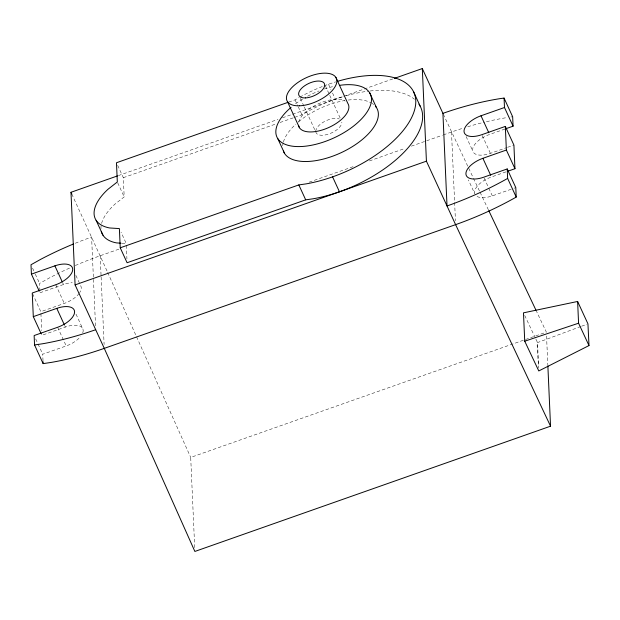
<?xml version="1.0" encoding="UTF-8"?>
<svg xmlns="http://www.w3.org/2000/svg" width="620" height="620" viewBox="0 0 620 620"><rect width="100%" height="100%" fill="white"/><g stroke="black" fill="none" stroke-linecap="round" stroke-linejoin="round"><path stroke-width="0.46" stroke-dasharray="3.1 2.33" d="M117.676 165.385L123.333 177.684L124.186 196.904L114.855 204.22A54.142 25.831 -24.7 0 0 101.517 223.727M288.68 102.106L295.058 99.859L299.057 97.596M299.855 97.146L302.25 95.79A91.652 43.733 -24.7 0 1 323.136 86.219M294.639 117.358L301.932 114.793L309.117 110.724A91.652 43.733 -24.7 0 1 344.271 96.294M39.92 290.912L39.587 283.418L49.399 277.938A183.303 87.466 -24.7 0 1 70.207 267.778M580.746 326.538L537.005 342.783L538.486 366.25M581.645 326.205L587.047 324.198M118.397 175.584L277.923 119.404M282.48 117.8L291.601 114.592M292.508 114.266L393.328 78.763M123.333 177.684L276.419 123.775M280.062 122.489L293.725 117.676M75.299 265.523A183.303 87.466 -24.7 0 1 100.184 255.75L119.35 249M309.155 182.156L353.865 166.408M369.381 160.944L404.969 148.412M411.354 146.165L442.386 135.238M443.292 134.912L451.507 132.021A183.303 87.466 -24.7 0 1 463.21 128.123M39.998 292.779L63.48 284.51A18.701 8.928 -24.7 0 1 72.23 282.72M504.943 129.037L489.591 134.447A18.701 8.928 -24.7 0 0 472.618 150.025A18.701 8.928 -24.7 0 0 490.428 153.349L506.687 147.622M79.174 293.384A18.701 8.928 -24.7 0 1 64.317 303.413L40.835 311.682L32.643 293.865M507.586 147.304L513.91 145.08M82.762 332.839A18.701 8.928 -24.7 0 0 65.364 327.042L41.881 335.312L41.106 333.614M505.928 171.887L491.474 176.971A18.701 8.928 -24.7 0 0 474.641 193.502L468.394 179.932M43.013 360.801L42.718 354.214L66.201 345.945A18.701 8.928 -24.7 0 0 80.6 336.497M477.043 196.455A18.701 8.928 -24.7 0 0 492.311 195.874L513.081 188.565M513.988 188.24L515.793 187.604M194.703 547.607L190.704 457.413L546.375 332.149L536.439 311.178M510.88 116.986L512.655 116.746M121.846 243.242L126.248 243.521L121.001 232.105M443.315 114.204L473.052 177.467M473.463 178.343L479.679 191.448M480.097 192.324L488.382 209.8M524.714 315.464L535.463 338.218M535.874 339.094L537.532 342.596L538.656 368.11M482.236 135.532L490.428 153.349M466.124 136.555L472.758 150.978M484.119 178.056L488.413 187.395M488.8 188.24L492.311 195.874M328.484 84.243L330.91 89.52M332.529 93.031L335.358 99.177M325.361 85.823L329.36 94.504M329.755 95.371L340.14 117.947M300.328 98.363L303.924 106.175M304.319 107.043L316.301 133.091A14.028 6.696 -24.7 0 0 330.832 133.246A14.028 6.696 -24.7 0 0 341.86 122.225M295.058 99.859L297.887 106.005M298.29 106.888L301.932 114.793M117.723 182.853L124.186 196.904M71.796 194.037L107.299 271.599M75.903 275.42L79.809 283.906M62.698 282.813L63.48 284.51M76.012 314.138L83.034 329.414M55.73 284.751L64.317 303.413M64.581 325.345L65.364 327.042M32.558 268.142L34.906 273.234M35.294 274.087L39.587 283.418M57.614 327.275L66.201 345.945M35.697 338.938L37.65 343.178M38.037 344.03L42.718 354.214M107.694 272.482L136.152 335.885M136.547 336.769L190.704 457.413M546.546 335.994L547.824 364.777M451.507 132.021L454.584 201.485M454.631 202.453L455.436 220.782M126.333 245.442L126.93 258.897M100.184 255.75L101.083 276.008M101.122 276.977L104.114 344.511M95.527 325.841L91.597 237.08A183.303 87.466 -24.7 0 0 74.392 243.621M40.92 313.573L41.672 330.584M467.705 126.743A183.303 87.466 -24.7 0 1 484.677 122.132M486.452 121.706A183.303 87.466 -24.7 0 1 507.253 117.521M346.053 95.782A91.652 43.733 -24.7 0 1 368.358 91.186M370.194 90.977A91.652 43.733 -24.7 0 1 414.424 99.231M324.028 85.878A91.652 43.733 -24.7 0 1 335.629 81.894M282.736 145.669A51.437 24.544 -24.7 0 1 283.162 142.933M283.402 141.995A51.437 24.544 -24.7 0 1 295.903 124.085M298.662 121.683A51.437 24.544 -24.7 0 1 344.581 100.572M348.231 100.045A51.437 24.544 -24.7 0 1 371.38 102.974M372.171 103.447A51.437 24.544 -24.7 0 1 373.62 104.486M295.562 103.796A51.437 24.544 -24.7 0 1 302.669 99.029M307.636 96.193A51.437 24.544 -24.7 0 1 318.959 90.962M324.291 89.024A51.437 24.544 -24.7 0 1 333.204 86.529M298.662 122.249A27.117 12.942 -24.7 0 1 318.478 103.765A27.117 12.942 -24.7 0 1 345.208 101.075M100.967 228.757A54.142 25.831 -24.7 0 1 101.324 224.603M315.774 131.417A14.028 6.696 -24.7 0 1 324.601 121.442A14.028 6.696 -24.7 0 1 339.326 118.993M80.592 285.603A18.701 8.928 -24.7 0 1 79.678 292.656"/><path stroke-width="0.93" d="M442.92 113.352A183.303 87.466 -24.7 0 1 500.526 98.557L504.068 98.076L504.486 107.508L481.004 115.777A18.701 8.928 -24.7 0 0 464.031 131.355A18.701 8.928 -24.7 0 0 481.841 134.68L505.323 126.41L506.37 150.04L482.887 158.309A18.701 8.928 -24.7 0 0 465.914 173.887A18.701 8.928 -24.7 0 0 483.724 177.212L507.207 168.942L507.625 178.397L506.339 179.149A183.303 87.466 -24.7 0 1 447.02 205.972L442.92 113.352L422.313 68.556L394.235 78.445M507.207 168.942L515.793 187.604L516.212 197.067L514.925 197.819A183.303 87.466 -24.7 0 1 455.607 224.642L104.284 348.37A183.303 87.466 -24.7 0 1 51.22 362.413L43.136 363.622L34.55 344.96L34.131 335.544L57.614 327.275A18.701 8.928 -24.7 0 0 74.586 311.697A18.701 8.928 -24.7 0 0 56.777 308.373L33.302 316.642L41.106 333.614M589 345.565L538.788 370.946L524.729 341.194L523.474 312.844L577.615 301.467L587.946 323.857L589 345.565L578.576 323.206L577.615 301.467M287.773 102.424L116.467 162.75L117.32 181.97L107.981 189.286A54.142 25.831 -24.7 0 0 109.694 227.974L119.381 228.586L120.233 247.806L127.1 262.74L305.699 199.849L313.022 198.803A91.652 43.733 -24.7 0 0 397.87 158.139A91.652 43.733 -24.7 0 0 418.934 104.129M547.863 365.738L550.544 426.188L194.866 551.443L104.284 348.37L75.09 284.898L70.99 192.285L117.482 175.91M39.223 291.082L31.419 274.118L54.893 265.848A18.701 8.928 -24.7 0 1 72.703 269.173A18.701 8.928 -24.7 0 1 55.73 284.751L32.255 293.012L33.302 316.642M120.233 247.806L298.825 184.915L306.148 183.869A91.652 43.733 -24.7 0 0 414.323 110.825A91.652 43.733 -24.7 0 0 337.404 81.36M505.85 128.72L513.073 126.178L512.655 116.746L504.068 98.076M75.09 284.898L426.421 161.169L422.313 68.556M507.733 171.252L514.957 168.71L513.91 145.08L505.323 126.41M524.729 341.194L578.576 323.206M34.55 344.96L42.641 343.751A183.303 87.466 -24.7 0 0 95.697 329.701M120.97 243.187L116.568 242.908A54.142 25.831 -24.7 0 1 101.324 231.345M488.793 210.676L536.021 310.302M550.544 426.188L455.607 224.642L426.421 161.169M504.486 107.508L513.073 126.178M506.37 150.04L514.957 168.71M481.004 115.777L488.808 132.75M507.625 178.397L516.212 197.067M482.887 158.309L490.691 175.282M413.47 91.566L420.337 106.5M369.567 92.628L376.441 107.555M335.846 77.361L347.867 103.493A27.117 12.942 -24.7 0 1 328.368 127.697A27.117 12.942 -24.7 0 1 298.546 125.38M332.584 176.863L339.458 191.797M287.447 101.61L299.468 127.743M277.768 138.617L284.634 153.551M298.825 184.915L305.699 199.849M96.123 220.302L102.99 235.236M70.99 192.285L71.796 194.037M54.893 265.848L62.31 281.968M56.777 308.373L64.193 324.493M43.051 361.739L43.136 363.622M31.419 274.118L31 264.748L40.811 259.269A183.303 87.466 -24.7 0 1 73.54 243.97M375.464 106.252A51.437 24.544 -24.7 0 1 342.945 151.83A51.437 24.544 -24.7 0 1 283.418 151.086M339.543 85.351A51.437 24.544 -24.7 0 1 365.668 114.018A51.437 24.544 -24.7 0 1 294.322 146.405A51.437 24.544 -24.7 0 1 291.082 107.345M299.561 105.795A27.117 12.942 -24.7 0 0 336.869 80.608A27.117 12.942 -24.7 0 0 298.514 82.057A27.117 12.942 -24.7 0 0 299.561 105.795M305.397 97.921A14.028 6.696 -24.7 0 0 324.694 84.894A14.028 6.696 -24.7 0 0 304.854 85.645A14.028 6.696 -24.7 0 0 305.397 97.921"/></g></svg>
